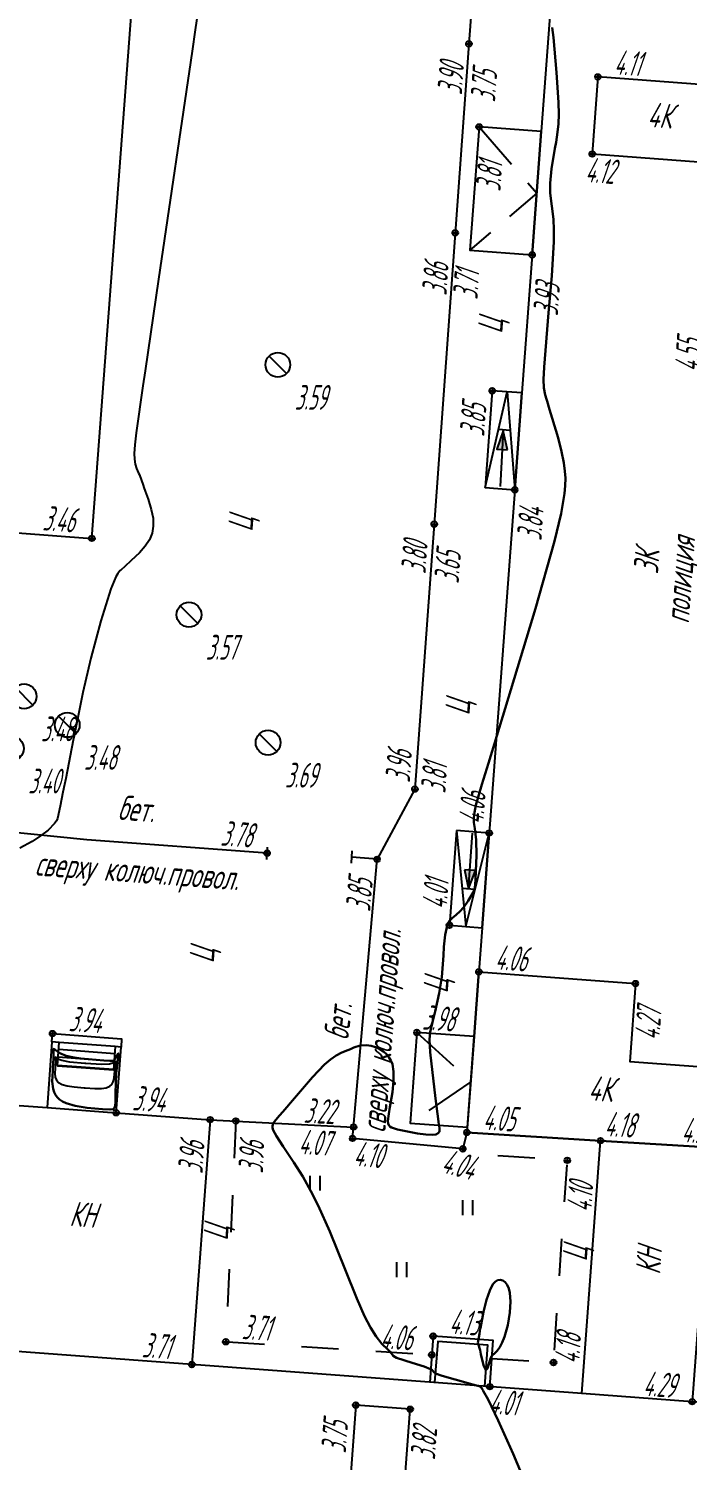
# Model space of a CAD drawing. Extents: x 1233805 to 1234355, y 654698 to 655114.
# Drawn here: x 1233974.5 to 1234001.1, y 654998.4 to 655056.3 of the extents above; entities that cross this region are included whole.
import ezdxf

# ---------------------------------------------------------------- set-up
doc = ezdxf.new("R2010")
doc.units = 0
doc.linetypes.add('ИИDash_15_15', pattern=[3, 1.5, -1.5])
doc.linetypes.add('ИИDash_20_10', pattern=[3, 2, -1])
for name, color, linetype, lineweight in [('ИИ_ГОРИЗОНТАЛИ_ОСН', 32, 'Continuous', 25), ('ИИ_ГОРИЗОНТАЛИ_УТОЛЩ', 32, 'Continuous', 30), ('ИИ_ДОРОГИ_АД', 7, 'Continuous', 25), ('ИИ_ОГРАДЫ', 7, 'Continuous', 25), ('ИИ_ОТМЕТКИ', 7, 'Continuous', 25), ('ИИ_СТРОЕНИЕ', 7, 'Continuous', 25), ('ИИ_ТРУБОПРОВОДЫ', 7, 'Continuous', 25), ('ИИ_УГОДЬЯ', 7, 'Continuous', 25)]:
    doc.layers.add(name, color=color, linetype=linetype, lineweight=lineweight)
doc.styles.add('VNIPISIMPLEXCUR', font='simplex.shx', dxfattribs={"width": 0.8, "oblique": 15})
doc.styles.add('ГОСТ 2.304 КУРСИВ', font='cs_gost2304.shx', dxfattribs={"oblique": 15})
doc.linetypes.add('ИИ054741_6', pattern='A,2,-0.5,[35,3dservice.shx,S=1,R=0,X=0,Y=0],-0.5,2', length=5)

# ---------------------------------------------------------------- blocks, each defined once
blk = doc.blocks.new('ИИ05401')
at = {"color": 0, "linetype": 'Continuous', "lineweight": 25}
for points in [[(-0.4, 1.2), (-0.4, 0)], [(0.4, 1.2), (0.4, 0)]]:
    blk.add_lwpolyline(points, dxfattribs=at)
blk = doc.blocks.new('ИИ051171')
at = {"color": 0, "linetype": 'Continuous', "lineweight": 25, "flags": 128}
blk.add_lwpolyline([(0.71, -0.71), (-0.71, 0.71)], dxfattribs=at)
at = {"color": 0, "linetype": 'Continuous', "lineweight": 25}
blk.add_circle((0, 0), 1, dxfattribs=at)
at = {"color": 0, "linetype": 'Continuous', "style": 'VNIPISIMPLEXCUR', "oblique": 15, "width": 0.8}
for tag, p in [('NUMBER', (1.7, -1)), ('HATCH', (1.7, -4.4)), ('HEIGHT', (1.7, -7.8)), ('TOP1', (1.7, -11.2)), ('TOP2', (1.7, -14.6)), ('TOP3', (1.7, -18)), ('TOP4', (1.7, -21.4)), ('TOP5', (1.7, -24.8)), ('BOTTOM', (1.7, -28.2))]:
    blk.add_attdef(tag, p, '', height=2, dxfattribs=at)
blk = doc.blocks.new('ИИ04101')
at = {"linetype": 'Continuous'}
blk.add_hatch(color=0, dxfattribs=at).paths.add_polyline_path([(5, -0.44), (7.5, 0), (5, 0.44)])
at = {"color": 0, "linetype": 'Continuous', "flags": 128}
blk.add_lwpolyline([(7.5, 0), (0, 0)], dxfattribs=at)
blk.add_lwpolyline([(5, -0.44), (7.5, 0), (5, 0.44)], close=True, dxfattribs=at)
blk = doc.blocks.new('PICKET')
at = {"color": 0, "linetype": 'Continuous', "lineweight": 25}
for p, q in [((-0.23, 0), (0.23, 0)), ((0, 0.23), (0, -0.23))]:
    blk.add_line(p, q, dxfattribs=at)
blk.add_circle((0, 0), 0.23, dxfattribs=at)
at = {"color": 0, "linetype": 'Continuous', "style": 'VNIPISIMPLEXCUR', "oblique": 15, "width": 0.8}
blk.add_attdef('OTMETKA', (1.25, 0.3), '', height=2, dxfattribs=at)
at = {"color": 8, "linetype": 'Continuous', "style": 'VNIPISIMPLEXCUR', "oblique": 15, "width": 0.8, "flags": 1}
blk.add_attdef('NOMER', (1.25, -2.7), '', height=2, dxfattribs=at)

msp = doc.modelspace()

# ---------------------------------------------------------------- linework, layer by layer
at = {"layer": 'ИИ_ГОРИЗОНТАЛИ_ОСН', "elevation": 3.5, "flags": 128}
msp.add_lwpolyline([(1233982.602, 655065.472), (1233981.245, 655056.235), (1233981.117, 655055.368), (1233979.761, 655046.153), (1233979.216, 655042.45), (1233979.126, 655041.846), (1233978.853, 655039.947), (1233978.801, 655039.464), (1233978.783, 655039.114), (1233978.792, 655038.881), (1233978.822, 655038.679), (1233978.872, 655038.504), (1233978.955, 655038.316), (1233978.992, 655038.241), (1233979.135, 655037.831), (1233979.166, 655037.728), (1233979.221, 655037.583), (1233979.343, 655037.257), (1233979.471, 655036.847), (1233979.539, 655036.489), (1233979.55, 655036.167), (1233979.504, 655035.885), (1233979.398, 655035.626), (1233979.225, 655035.362), (1233978.988, 655035.094), (1233978.655, 655034.786), (1233978.629, 655034.763), (1233978.222, 655034.386), (1233978.2, 655034.365), (1233978.198, 655034.362), (1233978.112, 655034.263), (1233978.033, 655034.128), (1233977.833, 655033.636), (1233977.425, 655032.344), (1233977.024, 655030.842), (1233976.709, 655029.456), (1233976.338, 655027.632), (1233976.315, 655027.518), (1233976.009, 655025.98), (1233975.959, 655025.734), (1233975.896, 655025.418), (1233975.782, 655024.852), (1233975.674, 655024.358), (1233975.643, 655024.263), (1233975.561, 655024.162), (1233975.295, 655023.893), (1233974.996, 655023.656), (1233974.649, 655023.434), (1233974.153, 655023.155)], dxfattribs=at)
at = {"layer": 'ИИ_ГОРИЗОНТАЛИ_ОСН', "flags": 128}
for points, elevation in [([(1233975.586, 655014.331), (1233975.58, 655014.268), (1233975.569, 655014.053), (1233975.587, 655013.901), (1233975.636, 655013.779), (1233975.72, 655013.685), (1233975.864, 655013.608), (1233976.072, 655013.549), (1233976.347, 655013.509), (1233976.76, 655013.475), (1233976.779, 655013.474), (1233976.798, 655013.472), (1233977.194, 655013.45), (1233977.453, 655013.452), (1233977.652, 655013.479), (1233977.792, 655013.535), (1233977.876, 655013.61), (1233977.935, 655013.717), (1233977.97, 655013.855), (1233977.988, 655014.057), (1233977.993, 655014.135), (1233978.037, 655014.45), (1233978.05, 655014.532), (1233978.026, 655014.527), (1233977.919, 655014.47), (1233977.785, 655014.436), (1233977.442, 655014.423), (1233976.828, 655014.458), (1233976.805, 655014.46), (1233976.781, 655014.462), (1233976.182, 655014.513), (1233975.854, 655014.574), (1233975.728, 655014.625), (1233975.627, 655014.695), (1233975.599, 655014.708), (1233975.593, 655014.647), (1233975.593, 655014.605), (1233975.593, 655014.517), (1233975.586, 655014.331)], 4.5), ([(1233975.676, 655014.374), (1233975.676, 655014.373), (1233975.677, 655014.367), (1233976.061, 655014.337), (1233976.062, 655014.337), (1233976.063, 655014.337), (1233977.567, 655014.226), (1233977.943, 655014.204), (1233977.943, 655014.204), (1233977.943, 655014.208), (1233977.943, 655014.208), (1233977.938, 655014.209), (1233977.567, 655014.235), (1233976.066, 655014.347), (1233976.062, 655014.347), (1233976.059, 655014.347), (1233975.679, 655014.376), (1233975.676, 655014.377), (1233975.676, 655014.378), (1233975.676, 655014.377), (1233975.676, 655014.376), (1233975.676, 655014.376), (1233975.676, 655014.374)], 5)]:
    msp.add_lwpolyline(points, close=True, dxfattribs=dict(at, elevation=elevation))
at = {"layer": 'ИИ_ГОРИЗОНТАЛИ_УТОЛЩ', "elevation": 4, "flags": 128}
msp.add_lwpolyline([(1233995.675, 655056.319), (1233995.724, 655055.917), (1233995.851, 655054.506), (1233995.927, 655053.29), (1233995.937, 655052.822), (1233995.925, 655052.437), (1233995.892, 655052.091), (1233995.827, 655051.689), (1233995.781, 655051.438), (1233995.639, 655050.614), (1233995.587, 655050.035), (1233995.597, 655049.627), (1233995.658, 655049.106), (1233995.721, 655048.574), (1233995.742, 655048.152), (1233995.739, 655047.662), (1233995.655, 655046.284), (1233995.525, 655044.795), (1233995.344, 655042.602), (1233995.325, 655042.102), (1233995.34, 655041.756), (1233995.39, 655041.475), (1233995.505, 655041.093), (1233995.526, 655041.027), (1233995.909, 655039.737), (1233996.044, 655039.193), (1233996.14, 655038.725), (1233996.187, 655038.4), (1233996.208, 655038.106), (1233996.204, 655037.808), (1233996.176, 655037.486), (1233996.037, 655036.688), (1233995.762, 655035.565), (1233994.992, 655032.842), (1233993.774, 655028.8), (1233993.093, 655026.596), (1233992.828, 655025.735), (1233992.593, 655024.895), (1233992.532, 655024.607), (1233992.504, 655024.382), (1233992.506, 655024.19), (1233992.542, 655023.96), (1233992.604, 655023.491), (1233992.611, 655022.864), (1233992.574, 655021.906), (1233992.574, 655021.893), (1233992.573, 655021.883), (1233992.548, 655021.536), (1233992.481, 655021.371), (1233992.281, 655021.032), (1233992.101, 655020.778), (1233991.924, 655020.584), (1233991.693, 655020.383), (1233991.663, 655020.358), (1233991.509, 655020.206), (1233991.422, 655020.018), (1233991.345, 655019.659), (1233991.293, 655019.176), (1233991.274, 655018.822), (1233991.209, 655017.945), (1233991.105, 655017.306), (1233990.941, 655016.553), (1233990.834, 655016.129), (1233990.738, 655015.73), (1233990.71, 655015.426), (1233990.745, 655014.915), (1233990.951, 655013.044), (1233991.077, 655012.112), (1233991.082, 655012.08), (1233991.116, 655011.839), (1233991.12, 655011.806), (1233991.12, 655011.806), (1233991.119, 655011.704), (1233991.071, 655011.636), (1233990.97, 655011.594), (1233990.816, 655011.579), (1233990.569, 655011.592), (1233990.232, 655011.635), (1233989.421, 655011.792), (1233989.179, 655011.867), (1233989.113, 655011.91), (1233989.069, 655011.964), (1233989.044, 655012.035), (1233989.035, 655012.129), (1233989.068, 655012.427), (1233989.116, 655012.698), (1233989.219, 655013.3), (1233989.265, 655013.752), (1233989.264, 655014.128), (1233989.214, 655014.426), (1233989.156, 655014.578), (1233989.076, 655014.716), (1233988.974, 655014.839), (1233988.85, 655014.946), (1233988.704, 655015.038), (1233988.538, 655015.112), (1233988.357, 655015.166), (1233988.171, 655015.197), (1233987.908, 655015.19), (1233987.659, 655015.099), (1233987.521, 655015.038), (1233987.419, 655015.002), (1233987.169, 655014.905), (1233986.947, 655014.785), (1233986.715, 655014.622), (1233986.474, 655014.413), (1233985.985, 655013.903), (1233985.261, 655013.06), (1233984.786, 655012.503), (1233984.651, 655012.354), (1233984.44, 655012.105), (1233984.392, 655012.021), (1233984.37, 655011.944), (1233984.37, 655011.861), (1233984.394, 655011.768), (1233984.527, 655011.516), (1233984.8, 655011.108), (1233985.233, 655010.461), (1233985.588, 655009.888), (1233985.917, 655009.304), (1233986.219, 655008.712), (1233986.686, 655007.666), (1233987.306, 655006.131), (1233987.774, 655004.963), (1233988.088, 655004.249), (1233988.323, 655003.793), (1233988.556, 655003.42), (1233988.784, 655003.131), (1233989.026, 655002.905), (1233989.089, 655002.851), (1233989.177, 655002.733), (1233989.247, 655002.643), (1233989.384, 655002.569), (1233990.016, 655002.367), (1233990.501, 655002.217), (1233990.755, 655002.109), (1233990.825, 655002.059), (1233990.87, 655002.004), (1233990.871, 655002.001), (1233990.962, 655001.926), (1233991.221, 655001.833), (1233992.274, 655001.537), (1233992.406, 655001.501), (1233992.72, 655001.411), (1233992.814, 655001.361), (1233992.849, 655001.297), (1233992.88, 655001.237), (1233992.887, 655001.229), (1233993.088, 655000.881), (1233993.49, 655000.03), (1233994.091, 654998.682), (1233994.694, 654997.275)], dxfattribs=at)
for points in [[(1233975.495, 655014.288), (1233975.485, 655014.163), (1233975.463, 655013.736), (1233975.497, 655013.433), (1233975.539, 655013.304), (1233975.596, 655013.189), (1233975.671, 655013.09), (1233975.763, 655013.004), (1233975.88, 655012.927), (1233976.026, 655012.858), (1233976.397, 655012.744), (1233976.872, 655012.664), (1233977.493, 655012.611), (1233977.495, 655012.611), (1233977.497, 655012.611), (1233977.796, 655012.597), (1233977.929, 655012.618), (1233977.993, 655012.687), (1233978.017, 655012.843), (1233978.023, 655013.257), (1233978.044, 655014.066), (1233978.132, 655014.693), (1233978.156, 655014.855), (1233978.148, 655014.867), (1233978.129, 655014.849), (1233978.049, 655014.718), (1233978.002, 655014.637), (1233977.958, 655014.583), (1233977.898, 655014.561), (1233977.549, 655014.573), (1233977.548, 655014.573), (1233977.546, 655014.573), (1233976.619, 655014.658), (1233976.285, 655014.711), (1233976.03, 655014.771), (1233975.778, 655014.873), (1233975.578, 655015.013), (1233975.538, 655015.044), (1233975.521, 655015.039), (1233975.511, 655014.917), (1233975.511, 655014.834), (1233975.511, 655014.659), (1233975.495, 655014.288)], [(1233993.171, 655002.489), (1233993.156, 655002.435), (1233993.054, 655002.135), (1233993.011, 655002.081), (1233992.971, 655002.088), (1233992.894, 655002.268), (1233992.794, 655002.707), (1233992.76, 655002.873), (1233992.684, 655003.134), (1233992.673, 655003.163), (1233992.73, 655003.535), (1233992.768, 655003.743), (1233992.772, 655003.763), (1233992.9, 655004.417), (1233993.021, 655004.907), (1233993.148, 655005.281), (1233993.278, 655005.534), (1233993.37, 655005.639), (1233993.468, 655005.701), (1233993.571, 655005.719), (1233993.673, 655005.692), (1233993.769, 655005.62), (1233993.852, 655005.508), (1233993.918, 655005.363), (1233993.963, 655005.192), (1233993.991, 655004.833), (1233993.961, 655004.39), (1233993.874, 655003.889), (1233993.744, 655003.417), (1233993.653, 655003.183), (1233993.553, 655002.99), (1233993.445, 655002.841), (1233993.322, 655002.723), (1233993.302, 655002.707), (1233993.222, 655002.627), (1233993.171, 655002.489)]]:
    msp.add_lwpolyline(points, close=True, dxfattribs=at)
at = {"layer": 'ИИ_ДОРОГИ_АД', "flags": 128}
for points in [[(1233994.409, 655084.05), (1233993.163, 655067.221), (1233992.305, 655055.659), (1233990.905, 655036.255), (1233990.125, 655025.548), (1233988.594, 655022.708)], [(1233981.847, 655012.187), (1233987.648, 655011.891)]]:
    msp.add_lwpolyline(points, dxfattribs=at)
at = {"layer": 'ИИ_ДОРОГИ_АД', "linetype": 'ИИDash_15_15', "flags": 128}
for points in [[(1233982.884, 655012.134), (1233982.482, 655003.213), (1233990.805, 655002.686)], [(1233993.236, 655002.532), (1233995.726, 655002.374), (1233996.285, 655010.543), (1233993.035, 655010.753), (1233992.057, 655011.009)]]:
    msp.add_lwpolyline(points, dxfattribs=at)
at = {"layer": 'ИИ_ОГРАДЫ', "linetype": 'ИИ054741_6'}
for points in [[(1233984.15, 655022.955), (1233976.86, 655023.491), (1233969.924, 655024.2), (1233967.961, 655022.677), (1233965.342, 654988.479), (1233965.312, 654988.279)], [(1233992.229, 655011.671), (1233992.057, 655011.009), (1233987.608, 655011.432), (1233988.594, 655022.708), (1233987.578, 655022.798)]]:
    msp.add_lwpolyline(points, dxfattribs=at)
at = {"layer": 'ИИ_ОГРАДЫ', "flags": 128}
for points in [[(1233984.133, 655022.706), (1233984.168, 655023.205)], [(1233987.56, 655022.548), (1233987.595, 655023.047)]]:
    msp.add_lwpolyline(points, dxfattribs=at)
at = {"layer": 'ИИ_СТРОЕНИЕ'}
for points in [[(1233997.637, 655084.533), (1233995.904, 655061.183), (1233995.564, 655056.609), (1233995.231, 655052.121), (1233994.861, 655047.133), (1233994.447, 655041.554), (1233994.157, 655037.642), (1233993.127, 655023.772), (1233992.843, 655019.945), (1233992.711, 655018.158), (1233992.517, 655015.542), (1233992.229, 655011.671), (1233997.631, 655011.338), (1234002.093, 655011.062), (1234004.256, 655010.928), (1234004.485, 655014.114), (1234005.358, 655026.27), (1234006.322, 655039.703), (1234006.865, 655047.266), (1234005.282, 655047.384), (1234006.156, 655059.158), (1234006.511, 655063.937), (1234008.156, 655086.109)], [(1233973.299, 655082.614), (1233969.811, 655036.226), (1233977.068, 655035.68), (1233980.578, 655082.364)], [(1233992.959, 655037.731), (1233993.848, 655041.599), (1233994.157, 655037.642)], [(1233993.501, 655040.09), (1233993.968, 655040.056)], [(1233991.801, 655023.87), (1233992.18, 655019.994), (1233993.127, 655023.772)], [(1233992.029, 655021.54), (1233992.558, 655021.501)], [(1233975.455, 655015.329), (1233975.48, 655015.666), (1233978.266, 655015.459), (1233978.251, 655015.122)], [(1233975.726, 655015.032), (1233977.99, 655014.864)], [(1233978.009, 655015.14), (1233975.747, 655015.308)], [(1233975.703, 655014.721), (1233977.967, 655014.553)], [(1233993.152, 655001.397), (1233993.29, 655003.258), (1233990.861, 655003.439), (1233990.723, 655001.577)], [(1233992.952, 655001.412), (1233993.076, 655003.074), (1233991.045, 655003.224), (1233990.922, 655001.563)]]:
    msp.add_lwpolyline(points, dxfattribs=at)
for points in [[(1233997.523, 655054.327), (1233997.292, 655051.212), (1234003.556, 655050.747), (1234003.788, 655053.863)], [(1233992.717, 655052.308), (1233992.346, 655047.319), (1233994.861, 655047.133), (1233995.231, 655052.121)], [(1233993.249, 655041.643), (1233992.959, 655037.731), (1233994.157, 655037.642), (1233994.447, 655041.554)], [(1233991.801, 655023.87), (1233991.517, 655020.043), (1233992.843, 655019.945), (1233993.127, 655023.772)], [(1233999.035, 655017.689), (1233998.812, 655014.535), (1234004.485, 655014.114), (1234004.256, 655010.928), (1234002.093, 655011.062), (1233997.631, 655011.338), (1233992.229, 655011.671), (1233992.245, 655011.881), (1233992.517, 655015.542), (1233992.711, 655018.158)], [(1233975.455, 655015.329), (1233975.258, 655012.676), (1233978.056, 655012.468), (1233978.251, 655015.122), (1233978.009, 655015.14), (1233977.942, 655014.205), (1233975.677, 655014.374), (1233975.747, 655015.308)], [(1233990.208, 655015.714), (1233989.936, 655012.052), (1233992.245, 655011.881), (1233992.517, 655015.542)], [(1233971.872, 655002.976), (1233972.607, 655012.873), (1233975.258, 655012.676), (1233978.056, 655012.468), (1233981.847, 655012.187), (1233981.112, 655002.291)], [(1234002.093, 655011.062), (1234001.33, 655000.79), (1233996.872, 655001.121), (1233997.631, 655011.338)], [(1233971.872, 655002.976), (1233971.537, 654998.462), (1233971.39, 654996.478), (1233971.125, 654992.906), (1233974.213, 654992.677), (1233975.435, 654992.586), (1233977.216, 654992.454), (1233978.992, 654992.322), (1233997.615, 654990.94), (1234004.245, 654990.448), (1234004.49, 654993.744), (1234004.993, 655000.518), (1234001.33, 655000.79), (1233996.872, 655001.121), (1233981.112, 655002.291)], [(1233989.504, 654994.67), (1233989.936, 655000.487), (1233987.736, 655000.651), (1233987.305, 654994.833)]]:
    msp.add_lwpolyline(points, close=True, dxfattribs=at)
at = {"layer": 'ИИ_СТРОЕНИЕ', "linetype": 'ИИDash_20_10', "flags": 128}
for points in [[(1233992.717, 655052.308), (1233995.046, 655049.627), (1233992.346, 655047.319)], [(1233990.208, 655015.714), (1233992.381, 655013.711), (1233989.936, 655012.052)]]:
    msp.add_lwpolyline(points, dxfattribs=at)

# ---------------------------------------------------------------- block references
at = {"layer": 'ИИ_ОТМЕТКИ'}
ref = msp.add_blockref('PICKET', (1233992.305, 655055.659, 3.752), dxfattribs=dict(at, xscale=0.5, yscale=0.5, zscale=0.5))
ref.add_attrib('OTMETKA', '3.75', (1233993.362, 655053.292, 3.752), dxfattribs={"layer": '0', "color": 0, "linetype": 'Continuous', "height": 1, "rotation": 85.87306, "style": 'ГОСТ 2.304 КУРСИВ', "oblique": 15, "width": 0.65})
ref = msp.add_blockref('PICKET', (1233997.523, 655054.327, 4.108), dxfattribs=dict(at, xscale=0.5, yscale=0.5, zscale=0.5))
ref.add_attrib('OTMETKA', '4.11', (1233998.157, 655054.43, 4.108), dxfattribs={"layer": '0', "color": 0, "linetype": 'Continuous', "height": 1, "rotation": 355.75547, "style": 'ГОСТ 2.304 КУРСИВ', "oblique": 15, "width": 0.65})
ref = msp.add_blockref('PICKET', (1233992.717, 655052.308, 3.811), dxfattribs=dict(at, xscale=0.5, yscale=0.5, zscale=0.5))
ref.add_attrib('OTMETKA', '3.81', (1233993.58, 655049.683, 3.811), dxfattribs={"layer": '0', "color": 0, "linetype": 'Continuous', "height": 1, "rotation": 85.75547, "style": 'ГОСТ 2.304 КУРСИВ', "oblique": 15, "width": 0.65})
ref = msp.add_blockref('PICKET', (1233997.292, 655051.212, 4.12), dxfattribs=dict(at, xscale=0.5, yscale=0.5, zscale=0.5))
ref.add_attrib('OTMETKA', '4.12', (1233996.992, 655050.08, 4.12), dxfattribs={"layer": '0', "color": 0, "linetype": 'Continuous', "height": 1, "rotation": 355.75547, "style": 'ГОСТ 2.304 КУРСИВ', "oblique": 15, "width": 0.65})
ref = msp.add_blockref('PICKET', (1233991.754, 655048.026, 3.711), dxfattribs=dict(at, xscale=0.5, yscale=0.5, zscale=0.5))
ref.add_attrib('OTMETKA', '3.71', (1233992.651, 655045.316, 3.711), dxfattribs={"layer": '0', "color": 0, "linetype": 'Continuous', "height": 1, "rotation": 85.87306, "style": 'ГОСТ 2.304 КУРСИВ', "oblique": 15, "width": 0.65})
ref = msp.add_blockref('PICKET', (1233994.861, 655047.133, 3.927), dxfattribs=dict(at, xscale=0.5, yscale=0.5, zscale=0.5))
ref.add_attrib('OTMETKA', '3.93', (1233995.898, 655044.655, 3.927), dxfattribs={"layer": '0', "color": 0, "linetype": 'Continuous', "height": 1, "rotation": 85.75547, "style": 'ГОСТ 2.304 КУРСИВ', "oblique": 15, "width": 0.65})
ref = msp.add_blockref('PICKET', (1234002.045, 655044.336, 4.552), dxfattribs=dict(at, xscale=0.5, yscale=0.5, zscale=0.5))
ref.add_attrib('OTMETKA', '4.55', (1234001.615, 655042.397, 4.552), dxfattribs={"layer": '0', "color": 0, "linetype": 'Continuous', "height": 1, "rotation": 85.75547, "style": 'ГОСТ 2.304 КУРСИВ', "oblique": 15, "width": 0.65})
ref = msp.add_blockref('PICKET', (1233993.249, 655041.643, 3.847), dxfattribs=dict(at, xscale=0.5, yscale=0.5, zscale=0.5))
ref.add_attrib('OTMETKA', '3.85', (1233992.926, 655039.776, 3.847), dxfattribs={"layer": '0', "color": 0, "linetype": 'Continuous', "height": 1, "rotation": 85.75547, "style": 'ГОСТ 2.304 КУРСИВ', "oblique": 15, "width": 0.65})
ref = msp.add_blockref('PICKET', (1233994.157, 655037.642, 3.837), dxfattribs=dict(at, xscale=0.5, yscale=0.5, zscale=0.5))
ref.add_attrib('OTMETKA', '3.84', (1233995.238, 655035.569, 3.837), dxfattribs={"layer": '0', "color": 0, "linetype": 'Continuous', "height": 1, "rotation": 85.75547, "style": 'ГОСТ 2.304 КУРСИВ', "oblique": 15, "width": 0.65})
ref = msp.add_blockref('PICKET', (1233977.068, 655035.68, 3.464), dxfattribs=dict(at, xscale=0.5, yscale=0.5, zscale=0.5))
ref.add_attrib('OTMETKA', '3.46', (1233975.059, 655036.006, 3.464), dxfattribs={"layer": '0', "color": 0, "linetype": 'Continuous', "height": 1, "rotation": 355.70013, "style": 'ГОСТ 2.304 КУРСИВ', "oblique": 15, "width": 0.65})
ref = msp.add_blockref('PICKET', (1233990.905, 655036.255, 3.647), dxfattribs=dict(at, xscale=0.5, yscale=0.5, zscale=0.5))
ref.add_attrib('OTMETKA', '3.65', (1233991.894, 655033.839, 3.647), dxfattribs={"layer": '0', "color": 0, "linetype": 'Continuous', "height": 1, "rotation": 85.83546, "style": 'ГОСТ 2.304 КУРСИВ', "oblique": 15, "width": 0.65})
ref = msp.add_blockref('PICKET', (1233990.125, 655025.548, 3.81), dxfattribs=dict(at, xscale=0.5, yscale=0.5, zscale=0.5))
ref.add_attrib('OTMETKA', '3.81', (1233991.355, 655025.361, 3.81), dxfattribs={"layer": '0', "color": 0, "linetype": 'Continuous', "height": 1, "rotation": 85.83546, "style": 'ГОСТ 2.304 КУРСИВ', "oblique": 15, "width": 0.65})
ref = msp.add_blockref('PICKET', (1233993.127, 655023.772, 4.061), dxfattribs=dict(at, xscale=0.5, yscale=0.5, zscale=0.5))
ref.add_attrib('OTMETKA', '4.06', (1233992.896, 655024.112, 4.061), dxfattribs={"layer": '0', "color": 0, "linetype": 'Continuous', "height": 1, "rotation": 85.75547, "style": 'ГОСТ 2.304 КУРСИВ', "oblique": 15, "width": 0.65})
ref = msp.add_blockref('PICKET', (1233984.15, 655022.955, 3.784), dxfattribs=dict(at, xscale=0.5, yscale=0.5, zscale=0.5))
ref.add_attrib('OTMETKA', '3.78', (1233982.255, 655023.269, 3.784), dxfattribs={"layer": '0', "color": 0, "linetype": 'Continuous', "height": 1, "rotation": 355.79995, "style": 'ГОСТ 2.304 КУРСИВ', "oblique": 15, "width": 0.65})
ref = msp.add_blockref('PICKET', (1233988.594, 655022.708, 3.845), dxfattribs=dict(at, xscale=0.5, yscale=0.5, zscale=0.5))
ref.add_attrib('OTMETKA', '3.85', (1233988.315, 655020.575, 3.845), dxfattribs={"layer": '0', "color": 0, "linetype": 'Continuous', "height": 1, "rotation": 85.00165, "style": 'ГОСТ 2.304 КУРСИВ', "oblique": 15, "width": 0.65})
ref = msp.add_blockref('PICKET', (1233991.517, 655020.043, 4.005), dxfattribs=dict(at, xscale=0.5, yscale=0.5, zscale=0.5))
ref.add_attrib('OTMETKA', '4.01', (1233991.414, 655020.677, 4.005), dxfattribs={"layer": '0', "color": 0, "linetype": 'Continuous', "height": 1, "rotation": 85.75547, "style": 'ГОСТ 2.304 КУРСИВ', "oblique": 15, "width": 0.65})
ref = msp.add_blockref('PICKET', (1233992.711, 655018.158, 4.056), dxfattribs=dict(at, xscale=0.5, yscale=0.5, zscale=0.5))
ref.add_attrib('OTMETKA', '4.06', (1233993.345, 655018.261, 4.056), dxfattribs={"layer": '0', "color": 0, "linetype": 'Continuous', "height": 1, "rotation": 355.75547, "style": 'ГОСТ 2.304 КУРСИВ', "oblique": 15, "width": 0.65})
ref = msp.add_blockref('PICKET', (1233999.035, 655017.689, 4.266), dxfattribs=dict(at, xscale=0.5, yscale=0.5, zscale=0.5))
ref.add_attrib('OTMETKA', '4.27', (1234000.005, 655015.387, 4.266), dxfattribs={"layer": '0', "color": 0, "linetype": 'Continuous', "height": 1, "rotation": 85.94467, "style": 'ГОСТ 2.304 КУРСИВ', "oblique": 15, "width": 0.65})
ref = msp.add_blockref('PICKET', (1233975.48, 655015.666, 3.943), dxfattribs=dict(at, xscale=0.5, yscale=0.5, zscale=0.5))
ref.add_attrib('OTMETKA', '3.94', (1233976.114, 655015.769, 3.943), dxfattribs={"layer": '0', "color": 0, "linetype": 'Continuous', "height": 1, "rotation": 355.75547, "style": 'ГОСТ 2.304 КУРСИВ', "oblique": 15, "width": 0.65})
ref = msp.add_blockref('PICKET', (1233990.208, 655015.714, 3.978), dxfattribs=dict(at, xscale=0.5, yscale=0.5, zscale=0.5))
ref.add_attrib('OTMETKA', '3.98', (1233990.409, 655015.832, 3.978), dxfattribs={"layer": '0', "color": 0, "linetype": 'Continuous', "height": 1, "rotation": 355.75547, "style": 'ГОСТ 2.304 КУРСИВ', "oblique": 15, "width": 0.65})
ref = msp.add_blockref('PICKET', (1233978.056, 655012.468, 3.94), dxfattribs=dict(at, xscale=0.5, yscale=0.5, zscale=0.5))
ref.add_attrib('OTMETKA', '3.94', (1233978.69, 655012.571, 3.94), dxfattribs={"layer": '0', "color": 0, "linetype": 'Continuous', "height": 1, "rotation": 355.75547, "style": 'ГОСТ 2.304 КУРСИВ', "oblique": 15, "width": 0.65})
ref = msp.add_blockref('PICKET', (1233992.229, 655011.671, 4.054), dxfattribs=dict(at, xscale=0.5, yscale=0.5, zscale=0.5))
ref.add_attrib('OTMETKA', '4.05', (1233992.862, 655011.782, 4.054), dxfattribs={"layer": '0', "color": 0, "linetype": 'Continuous', "height": 1, "rotation": 356.46724, "style": 'ГОСТ 2.304 КУРСИВ', "oblique": 15, "width": 0.65})
ref = msp.add_blockref('PICKET', (1233997.631, 655011.338, 4.179), dxfattribs=dict(at, xscale=0.5, yscale=0.5, zscale=0.5))
ref.add_attrib('OTMETKA', '4.18', (1233997.776, 655011.526, 4.179), dxfattribs={"layer": '0', "color": 0, "linetype": 'Continuous', "height": 1, "rotation": 356.46724, "style": 'ГОСТ 2.304 КУРСИВ', "oblique": 15, "width": 0.65})
ref = msp.add_blockref('PICKET', (1233981.847, 655012.187, 3.96), dxfattribs=dict(at, xscale=0.5, yscale=0.5, zscale=0.5))
ref.add_attrib('OTMETKA', '3.96', (1233981.537, 655009.987, 3.96), dxfattribs={"layer": '0', "color": 0, "linetype": 'Continuous', "height": 1, "rotation": 85.75547, "style": 'ГОСТ 2.304 КУРСИВ', "oblique": 15, "width": 0.65})
ref = msp.add_blockref('PICKET', (1233982.884, 655012.134, 3.964), dxfattribs=dict(at, xscale=0.5, yscale=0.5, zscale=0.5))
ref.add_attrib('OTMETKA', '3.96', (1233983.983, 655010.005, 3.964), dxfattribs={"layer": '0', "color": 0, "linetype": 'Continuous', "height": 1, "rotation": 87.42078, "style": 'ГОСТ 2.304 КУРСИВ', "oblique": 15, "width": 0.65})
ref = msp.add_blockref('PICKET', (1233987.648, 655011.891, 4.072), dxfattribs=dict(at, xscale=0.5, yscale=0.5, zscale=0.5))
ref.add_attrib('OTMETKA', '4.07', (1233985.413, 655010.795, 4.072), dxfattribs={"layer": '0', "color": 0, "linetype": 'Continuous', "height": 1, "rotation": 357.07736, "style": 'ГОСТ 2.304 КУРСИВ', "oblique": 15, "width": 0.65})
ref = msp.add_blockref('PICKET', (1234002.093, 655011.062, 4.356), dxfattribs=dict(at, xscale=0.5, yscale=0.5, zscale=0.5))
ref.add_attrib('OTMETKA', '4.36', (1234000.886, 655011.283, 4.356), dxfattribs={"layer": '0', "color": 0, "linetype": 'Continuous', "height": 1, "rotation": 356.46724, "style": 'ГОСТ 2.304 КУРСИВ', "oblique": 15, "width": 0.65})
ref = msp.add_blockref('PICKET', (1233987.608, 655011.432, 4.104), dxfattribs=dict(at, xscale=0.5, yscale=0.5, zscale=0.5))
ref.add_attrib('OTMETKA', '4.10', (1233987.619, 655010.326, 4.104), dxfattribs={"layer": '0', "color": 0, "linetype": 'Continuous', "height": 1, "rotation": 354.5665, "style": 'ГОСТ 2.304 КУРСИВ', "oblique": 15, "width": 0.65})
ref = msp.add_blockref('PICKET', (1233992.057, 655011.009, 4.041), dxfattribs=dict(at, xscale=0.5, yscale=0.5, zscale=0.5))
ref.add_attrib('OTMETKA', '4.04', (1233991.145, 655010.064, 4.041), dxfattribs={"layer": '0', "color": 0, "linetype": 'Continuous', "height": 1, "rotation": 345.29177, "style": 'ГОСТ 2.304 КУРСИВ', "oblique": 15, "width": 0.65})
ref = msp.add_blockref('PICKET', (1233996.285, 655010.543, 4.096), dxfattribs=dict(at, xscale=0.5, yscale=0.5, zscale=0.5))
ref.add_attrib('OTMETKA', '4.10', (1233997.259, 655008.438, 4.096), dxfattribs={"layer": '0', "color": 0, "linetype": 'Continuous', "height": 1, "rotation": 86.08534, "style": 'ГОСТ 2.304 КУРСИВ', "oblique": 15, "width": 0.65})
ref = msp.add_blockref('PICKET', (1233990.861, 655003.439, 4.13), dxfattribs=dict(at, xscale=0.5, yscale=0.5, zscale=0.5))
ref.add_attrib('OTMETKA', '4.13', (1233991.495, 655003.542, 4.13), dxfattribs={"layer": '0', "color": 0, "linetype": 'Continuous', "height": 1, "rotation": 355.75547, "style": 'ГОСТ 2.304 КУРСИВ', "oblique": 15, "width": 0.65})
ref = msp.add_blockref('PICKET', (1233982.482, 655003.213, 3.711), dxfattribs=dict(at, xscale=0.5, yscale=0.5, zscale=0.5))
ref.add_attrib('OTMETKA', '3.71', (1233983.115, 655003.323, 3.711), dxfattribs={"layer": '0', "color": 0, "linetype": 'Continuous', "height": 1, "rotation": 356.37515, "style": 'ГОСТ 2.304 КУРСИВ', "oblique": 15, "width": 0.65})
ref = msp.add_blockref('PICKET', (1233990.805, 655002.686, 4.062), dxfattribs=dict(at, xscale=0.5, yscale=0.5, zscale=0.5))
ref.add_attrib('OTMETKA', '4.06', (1233988.715, 655002.94, 4.062), dxfattribs={"layer": '0', "color": 0, "linetype": 'Continuous', "height": 1, "rotation": 356.37515, "style": 'ГОСТ 2.304 КУРСИВ', "oblique": 15, "width": 0.65})
ref = msp.add_blockref('PICKET', (1233995.726, 655002.374, 4.183), dxfattribs=dict(at, xscale=0.5, yscale=0.5, zscale=0.5))
ref.add_attrib('OTMETKA', '4.18', (1233996.767, 655002.304, 4.183), dxfattribs={"layer": '0', "color": 0, "linetype": 'Continuous', "height": 1, "rotation": 86.08534, "style": 'ГОСТ 2.304 КУРСИВ', "oblique": 15, "width": 0.65})
ref = msp.add_blockref('PICKET', (1233981.112, 655002.291, 3.712), dxfattribs=dict(at, xscale=0.5, yscale=0.5, zscale=0.5))
ref.add_attrib('OTMETKA', '3.71', (1233979.076, 655002.588, 3.712), dxfattribs={"layer": '0', "color": 0, "linetype": 'Continuous', "height": 1, "rotation": 355.75547, "style": 'ГОСТ 2.304 КУРСИВ', "oblique": 15, "width": 0.65})
ref = msp.add_blockref('PICKET', (1233993.152, 655001.397, 4.008), dxfattribs=dict(at, xscale=0.5, yscale=0.5, zscale=0.5))
ref.add_attrib('OTMETKA', '4.01', (1233993.099, 655000.309, 4.008), dxfattribs={"layer": '0', "color": 0, "linetype": 'Continuous', "height": 1, "rotation": 355.75547, "style": 'ГОСТ 2.304 КУРСИВ', "oblique": 15, "width": 0.65})
ref = msp.add_blockref('PICKET', (1234001.33, 655000.79, 4.29), dxfattribs=dict(at, xscale=0.5, yscale=0.5, zscale=0.5))
ref.add_attrib('OTMETKA', '4.29', (1233999.327, 655001.035, 4.29), dxfattribs={"layer": '0', "color": 0, "linetype": 'Continuous', "height": 1, "rotation": 355.75547, "style": 'ГОСТ 2.304 КУРСИВ', "oblique": 15, "width": 0.65})
ref = msp.add_blockref('PICKET', (1233987.736, 655000.651, 3.752), dxfattribs=dict(at, xscale=0.5, yscale=0.5, zscale=0.5))
ref.add_attrib('OTMETKA', '3.75', (1233987.329, 654998.694, 3.752), dxfattribs={"layer": '0', "color": 0, "linetype": 'Continuous', "height": 1, "rotation": 85.75547, "style": 'ГОСТ 2.304 КУРСИВ', "oblique": 15, "width": 0.65})
ref = msp.add_blockref('PICKET', (1233989.936, 655000.487, 3.817), dxfattribs=dict(at, xscale=0.5, yscale=0.5, zscale=0.5))
ref.add_attrib('OTMETKA', '3.82', (1233990.935, 654998.425, 3.817), dxfattribs={"layer": '0', "color": 0, "linetype": 'Continuous', "height": 1, "rotation": 85.75547, "style": 'ГОСТ 2.304 КУРСИВ', "oblique": 15, "width": 0.65})
at = {"layer": 'ИИ_СТРОЕНИЕ', "xscale": 0.3, "yscale": 0.5, "zscale": 0.5}
for p, rotation in [((1233993.568, 655037.776), 86.77451631213314), ((1233992.456, 655023.766), 265.8740537717804)]:
    msp.add_blockref('ИИ04101', p, dxfattribs=dict(at, rotation=rotation))
at = {"layer": 'ИИ_ТРУБОПРОВОДЫ'}
ref = msp.add_blockref('ИИ051171', (1233984.584, 655042.693, 3.59), dxfattribs=dict(at, xscale=0.5, yscale=0.5, zscale=0.5))
ref.add_attrib('HATCH', '3.59', (1233985.266, 655040.877, 3.59), dxfattribs={"layer": '0', "color": 0, "linetype": 'Continuous', "height": 1, "rotation": 360, "style": 'ГОСТ 2.304 КУРСИВ', "oblique": 15, "width": 0.65})
ref = msp.add_blockref('ИИ051171', (1233980.993, 655032.594, 3.57), dxfattribs=dict(at, xscale=0.5, yscale=0.5, zscale=0.5))
ref.add_attrib('HATCH', '3.57', (1233981.674, 655030.778, 3.57), dxfattribs={"layer": '0', "color": 0, "linetype": 'Continuous', "height": 1, "rotation": 360, "style": 'ГОСТ 2.304 КУРСИВ', "oblique": 15, "width": 0.65})
ref = msp.add_blockref('ИИ051171', (1233974.331, 655029.295, 3.48), dxfattribs=dict(at, xscale=0.5, yscale=0.5, zscale=0.5))
ref.add_attrib('HATCH', '3.48', (1233975.013, 655027.479, 3.48), dxfattribs={"layer": '0', "color": 0, "linetype": 'Continuous', "height": 1, "rotation": 360, "style": 'ГОСТ 2.304 КУРСИВ', "oblique": 15, "width": 0.65})
ref = msp.add_blockref('ИИ051171', (1233976.072, 655028.139, 3.48), dxfattribs=dict(at, xscale=0.5, yscale=0.5, zscale=0.5))
ref.add_attrib('HATCH', '3.48', (1233976.754, 655026.323, 3.48), dxfattribs={"layer": '0', "color": 0, "linetype": 'Continuous', "height": 1, "rotation": 360, "style": 'ГОСТ 2.304 КУРСИВ', "oblique": 15, "width": 0.65})
ref = msp.add_blockref('ИИ051171', (1233973.814, 655027.187, 3.4), dxfattribs=dict(at, xscale=0.5, yscale=0.5, zscale=0.5))
ref.add_attrib('HATCH', '3.40', (1233974.496, 655025.371, 3.4), dxfattribs={"layer": '0', "color": 0, "linetype": 'Continuous', "height": 1, "rotation": 360, "style": 'ГОСТ 2.304 КУРСИВ', "oblique": 15, "width": 0.65})
ref = msp.add_blockref('ИИ051171', (1233984.191, 655027.424, 3.69), dxfattribs=dict(at, xscale=0.5, yscale=0.5, zscale=0.5))
ref.add_attrib('HATCH', '3.69', (1233984.873, 655025.608, 3.69), dxfattribs={"layer": '0', "color": 0, "linetype": 'Continuous', "height": 1, "rotation": 360, "style": 'ГОСТ 2.304 КУРСИВ', "oblique": 15, "width": 0.65})
at = {"layer": 'ИИ_УГОДЬЯ', "xscale": 0.5, "yscale": 0.5, "zscale": 0.5}
for p in [(1233986.082, 655009.324), (1233992.251, 655008.331), (1233989.582, 655005.824)]:
    msp.add_blockref('ИИ05401', p, dxfattribs=at)

# ---------------------------------------------------------------- texts
at = {"layer": 'ИИ_ДОРОГИ_АД', "style": 'ГОСТ 2.304 КУРСИВ', "oblique": 15, "width": 0.8}
for p in [(1233993.652, 655043.936), (1233983.557, 655035.934), (1233992.325, 655028.512), (1233981.992, 655018.497), (1233991.449, 655017.281), (1233982.554, 655007.283), (1233997.068, 655006.446)]:
    msp.add_text('Ц', height=1, rotation=85.77685, dxfattribs=at).set_placement(p)
at = {"layer": 'ИИ_ОГРАДЫ', "style": 'ГОСТ 2.304 КУРСИВ', "oblique": 15, "width": 0.8}
for s, rotation, p in [('бет.', 355.79995, (1233978.09, 655024.313)), ('сверху колюч.провол.', 355.79995, (1233974.753, 655022.058)), ('сверху колюч.провол.', 85.53822, (1233988.927, 655011.644)), ('бет.', 83.68373, (1233987.429, 655015.371))]:
    msp.add_text(s, height=1, rotation=rotation, dxfattribs=at).set_placement(p)
at = {"layer": 'ИИ_ОТМЕТКИ', "style": 'ГОСТ 2.304 КУРСИВ', "oblique": 15, "width": 0.65}
for s, rotation, p in [('3.90', 85.83546, (1233992.023, 655053.586)), ('3.86', 85.83546, (1233991.4, 655045.481)), ('3.80', 85.83546, (1233990.555, 655034.231)), ('3.96', 85.83546, (1233989.92, 655025.79)), ('3.22', 357.07736, (1233985.621, 655012.064))]:
    msp.add_text(s, height=1, rotation=rotation, dxfattribs=at).set_placement(p)
at = {"layer": 'ИИ_СТРОЕНИЕ', "style": 'ГОСТ 2.304 КУРСИВ', "oblique": 15, "width": 0.8}
for s, rotation, p in [('4К', 355.75547, (1233999.498, 655052.309)), ('полиция', 85.77685, (1234001.199, 655032.216)), ('3К', 85.77685, (1233999.949, 655034.216)), ('4К', 355.75547, (1233997.111, 655012.972)), ('КН', 355.75547, (1233976.145, 655007.895)), ('КН', 85.77685, (1234000.034, 655005.909))]:
    msp.add_text(s, height=1, rotation=rotation, dxfattribs=at).set_placement(p)

doc.saveas('drawing.dxf')
